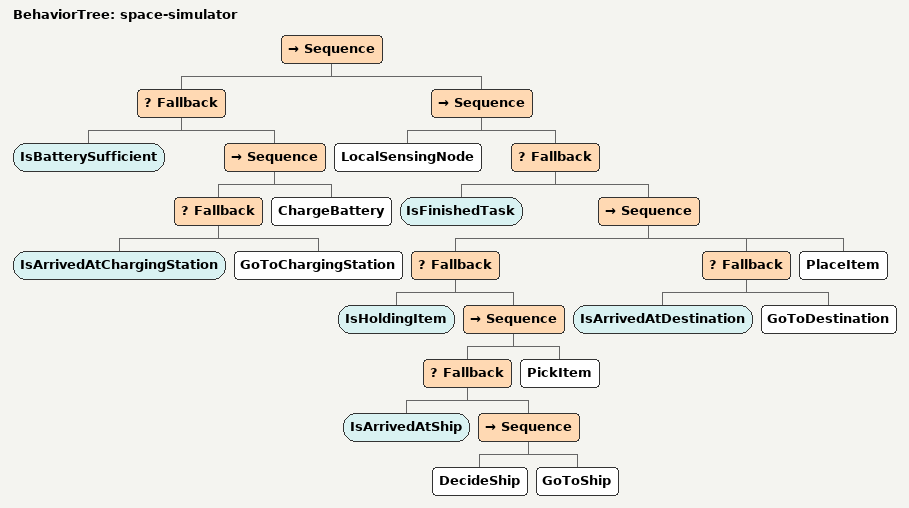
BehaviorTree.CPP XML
<?xml version="1.0" encoding="UTF-8"?>
<root BTCPP_format="4">
  <BehaviorTree ID="space-simulator">
    <Sequence>
      <Fallback>
        <IsBatterySufficient/>
        <Sequence>
          <Fallback>
            <IsArrivedAtChargingStation/>
            <GoToChargingStation/>
          </Fallback>
          <ChargeBattery/>
        </Sequence>
      </Fallback>
      <Sequence>
        <LocalSensingNode/>
        <Fallback>
          <IsFinishedTask/>
          <Sequence>
            <Fallback>
              <IsHoldingItem/>
              <Sequence>
                <Fallback>
                  <IsArrivedAtShip/>
                  <Sequence>
                    <DecideShip/>
                    <GoToShip/>
                  </Sequence>
                </Fallback>
                <PickItem/>
              </Sequence>
            </Fallback>
            <Fallback>
              <IsArrivedAtDestination/>
              <GoToDestination/>
            </Fallback>
            <PlaceItem/>
          </Sequence>
        </Fallback>
      </Sequence>
    </Sequence>
  </BehaviorTree>

</root>
